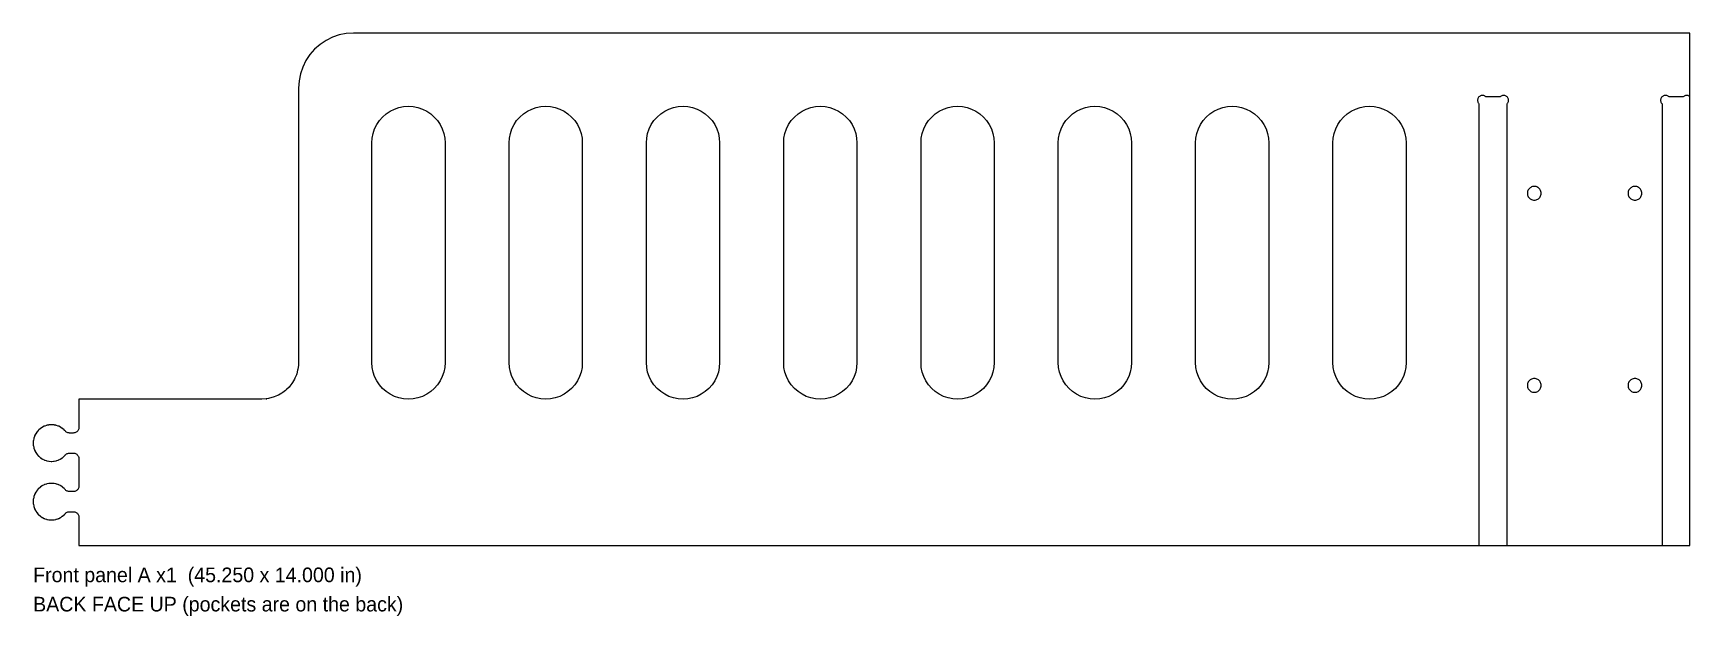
# Model space of a CAD drawing. Header units: inches. Extents: x 0 to 45.2, y -1.9 to 14.
import ezdxf

# ---------------------------------------------------------------- set-up
doc = ezdxf.new("R2010")
doc.units = ezdxf.units.IN
doc.header["$MEASUREMENT"] = 0
for name, color, linetype in [('CUT_INSIDE', 5, 'Continuous'), ('CUT_OUTSIDE', 1, 'Continuous'), ('LABEL', 3, 'Continuous'), ('POCKET_0.375', 4, 'Continuous'), ('POCKET_0.500', 4, 'Continuous')]:
    doc.layers.add(name, color=color, linetype=linetype)

msp = doc.modelspace()

# ---------------------------------------------------------------- linework, layer by layer
at = {"layer": 'CUT_INSIDE'}
for points in [[(11.216, 4.741), (11.174, 4.617), (11.116, 4.5), (11.043, 4.391), (10.957, 4.293), (10.858, 4.207), (10.75, 4.134), (10.632, 4.076), (10.508, 4.034), (10.38, 4.009), (10.25, 4), (10.119, 4.009), (9.991, 4.034), (9.867, 4.076), (9.75, 4.134), (9.641, 4.207), (9.543, 4.293), (9.456, 4.391), (9.384, 4.5), (9.326, 4.617), (9.284, 4.741), (9.258, 4.869), (9.25, 5), (9.25, 11), (9.258, 11.131), (9.284, 11.259), (9.326, 11.383), (9.384, 11.5), (9.456, 11.609), (9.543, 11.707), (9.641, 11.793), (9.75, 11.866), (9.867, 11.924), (9.991, 11.966), (10.119, 11.991), (10.25, 12), (10.38, 11.991), (10.508, 11.966), (10.632, 11.924), (10.75, 11.866), (10.858, 11.793), (10.957, 11.707), (11.043, 11.609), (11.116, 11.5), (11.174, 11.383), (11.216, 11.259), (11.241, 11.131), (11.25, 11), (11.25, 5), (11.241, 4.869)], [(14.966, 4.741), (14.924, 4.617), (14.866, 4.5), (14.793, 4.391), (14.707, 4.293), (14.608, 4.207), (14.5, 4.134), (14.382, 4.076), (14.258, 4.034), (14.13, 4.009), (14, 4), (13.869, 4.009), (13.741, 4.034), (13.617, 4.076), (13.5, 4.134), (13.391, 4.207), (13.293, 4.293), (13.206, 4.391), (13.134, 4.5), (13.076, 4.617), (13.034, 4.741), (13.008, 4.869), (13, 5), (13, 11), (13.008, 11.131), (13.034, 11.259), (13.076, 11.383), (13.134, 11.5), (13.206, 11.609), (13.293, 11.707), (13.391, 11.793), (13.5, 11.866), (13.617, 11.924), (13.741, 11.966), (13.869, 11.991), (14, 12), (14.13, 11.991), (14.258, 11.966), (14.382, 11.924), (14.5, 11.866), (14.608, 11.793), (14.707, 11.707), (14.793, 11.609), (14.866, 11.5), (14.924, 11.383), (14.966, 11.259), (14.991, 11.131), (15, 11), (15, 5), (14.991, 4.869)], [(18.716, 4.741), (18.674, 4.617), (18.616, 4.5), (18.543, 4.391), (18.457, 4.293), (18.358, 4.207), (18.25, 4.134), (18.132, 4.076), (18.008, 4.034), (17.88, 4.009), (17.75, 4), (17.619, 4.009), (17.491, 4.034), (17.367, 4.076), (17.25, 4.134), (17.141, 4.207), (17.043, 4.293), (16.956, 4.391), (16.884, 4.5), (16.826, 4.617), (16.784, 4.741), (16.758, 4.869), (16.75, 5), (16.75, 11), (16.758, 11.131), (16.784, 11.259), (16.826, 11.383), (16.884, 11.5), (16.956, 11.609), (17.043, 11.707), (17.141, 11.793), (17.25, 11.866), (17.367, 11.924), (17.491, 11.966), (17.619, 11.991), (17.75, 12), (17.88, 11.991), (18.008, 11.966), (18.132, 11.924), (18.25, 11.866), (18.358, 11.793), (18.457, 11.707), (18.543, 11.609), (18.616, 11.5), (18.674, 11.383), (18.716, 11.259), (18.741, 11.131), (18.75, 11), (18.75, 5), (18.741, 4.869)], [(22.466, 4.741), (22.424, 4.617), (22.366, 4.5), (22.293, 4.391), (22.207, 4.293), (22.108, 4.207), (22, 4.134), (21.882, 4.076), (21.758, 4.034), (21.63, 4.009), (21.5, 4), (21.369, 4.009), (21.241, 4.034), (21.117, 4.076), (21, 4.134), (20.891, 4.207), (20.793, 4.293), (20.706, 4.391), (20.634, 4.5), (20.576, 4.617), (20.534, 4.741), (20.508, 4.869), (20.5, 5), (20.5, 11), (20.508, 11.131), (20.534, 11.259), (20.576, 11.383), (20.634, 11.5), (20.706, 11.609), (20.793, 11.707), (20.891, 11.793), (21, 11.866), (21.117, 11.924), (21.241, 11.966), (21.369, 11.991), (21.5, 12), (21.63, 11.991), (21.758, 11.966), (21.882, 11.924), (22, 11.866), (22.108, 11.793), (22.207, 11.707), (22.293, 11.609), (22.366, 11.5), (22.424, 11.383), (22.466, 11.259), (22.491, 11.131), (22.5, 11), (22.5, 5), (22.491, 4.869)], [(26.216, 4.741), (26.174, 4.617), (26.116, 4.5), (26.043, 4.391), (25.957, 4.293), (25.858, 4.207), (25.75, 4.134), (25.632, 4.076), (25.508, 4.034), (25.38, 4.009), (25.25, 4), (25.119, 4.009), (24.991, 4.034), (24.867, 4.076), (24.75, 4.134), (24.641, 4.207), (24.543, 4.293), (24.456, 4.391), (24.384, 4.5), (24.326, 4.617), (24.284, 4.741), (24.258, 4.869), (24.25, 5), (24.25, 11), (24.258, 11.131), (24.284, 11.259), (24.326, 11.383), (24.384, 11.5), (24.456, 11.609), (24.543, 11.707), (24.641, 11.793), (24.75, 11.866), (24.867, 11.924), (24.991, 11.966), (25.119, 11.991), (25.25, 12), (25.38, 11.991), (25.508, 11.966), (25.632, 11.924), (25.75, 11.866), (25.858, 11.793), (25.957, 11.707), (26.043, 11.609), (26.116, 11.5), (26.174, 11.383), (26.216, 11.259), (26.241, 11.131), (26.25, 11), (26.25, 5), (26.241, 4.869)], [(29.966, 4.741), (29.924, 4.617), (29.866, 4.5), (29.793, 4.391), (29.707, 4.293), (29.608, 4.207), (29.5, 4.134), (29.382, 4.076), (29.258, 4.034), (29.13, 4.009), (29, 4), (28.869, 4.009), (28.741, 4.034), (28.617, 4.076), (28.5, 4.134), (28.391, 4.207), (28.293, 4.293), (28.206, 4.391), (28.134, 4.5), (28.076, 4.617), (28.034, 4.741), (28.008, 4.869), (28, 5), (28, 11), (28.008, 11.131), (28.034, 11.259), (28.076, 11.383), (28.134, 11.5), (28.206, 11.609), (28.293, 11.707), (28.391, 11.793), (28.5, 11.866), (28.617, 11.924), (28.741, 11.966), (28.869, 11.991), (29, 12), (29.13, 11.991), (29.258, 11.966), (29.382, 11.924), (29.5, 11.866), (29.608, 11.793), (29.707, 11.707), (29.793, 11.609), (29.866, 11.5), (29.924, 11.383), (29.966, 11.259), (29.991, 11.131), (30, 11), (30, 5), (29.991, 4.869)], [(33.716, 4.741), (33.674, 4.617), (33.616, 4.5), (33.543, 4.391), (33.457, 4.293), (33.358, 4.207), (33.25, 4.134), (33.132, 4.076), (33.008, 4.034), (32.88, 4.009), (32.75, 4), (32.619, 4.009), (32.491, 4.034), (32.367, 4.076), (32.25, 4.134), (32.141, 4.207), (32.043, 4.293), (31.956, 4.391), (31.884, 4.5), (31.826, 4.617), (31.784, 4.741), (31.758, 4.869), (31.75, 5), (31.75, 11), (31.758, 11.131), (31.784, 11.259), (31.826, 11.383), (31.884, 11.5), (31.956, 11.609), (32.043, 11.707), (32.141, 11.793), (32.25, 11.866), (32.367, 11.924), (32.491, 11.966), (32.619, 11.991), (32.75, 12), (32.88, 11.991), (33.008, 11.966), (33.132, 11.924), (33.25, 11.866), (33.358, 11.793), (33.457, 11.707), (33.543, 11.609), (33.616, 11.5), (33.674, 11.383), (33.716, 11.259), (33.741, 11.131), (33.75, 11), (33.75, 5), (33.741, 4.869)], [(37.466, 4.741), (37.424, 4.617), (37.366, 4.5), (37.293, 4.391), (37.207, 4.293), (37.108, 4.207), (37, 4.134), (36.882, 4.076), (36.758, 4.034), (36.63, 4.009), (36.5, 4), (36.369, 4.009), (36.241, 4.034), (36.117, 4.076), (36, 4.134), (35.891, 4.207), (35.793, 4.293), (35.706, 4.391), (35.634, 4.5), (35.576, 4.617), (35.534, 4.741), (35.508, 4.869), (35.5, 5), (35.5, 11), (35.508, 11.131), (35.534, 11.259), (35.576, 11.383), (35.634, 11.5), (35.706, 11.609), (35.793, 11.707), (35.891, 11.793), (36, 11.866), (36.117, 11.924), (36.241, 11.966), (36.369, 11.991), (36.5, 12), (36.63, 11.991), (36.758, 11.966), (36.882, 11.924), (37, 11.866), (37.108, 11.793), (37.207, 11.707), (37.293, 11.609), (37.366, 11.5), (37.424, 11.383), (37.466, 11.259), (37.491, 11.131), (37.5, 11), (37.5, 5), (37.491, 4.869)]]:
    msp.add_lwpolyline(points, close=True, dxfattribs=at)
at = {"layer": 'CUT_OUTSIDE'}
msp.add_lwpolyline([(1.25, 4), (1.25, 3.995), (1.25, 3.23), (1.248, 3.21), (1.244, 3.19), (1.238, 3.171), (1.229, 3.152), (1.218, 3.136), (1.204, 3.12), (1.189, 3.107), (1.172, 3.096), (1.154, 3.087), (1.135, 3.08), (1.115, 3.076), (1.095, 3.075), (0.998, 3.075), (0.989, 3.075), (0.983, 3.076), (0.965, 3.078), (0.946, 3.082), (0.929, 3.089), (0.912, 3.098), (0.896, 3.109), (0.882, 3.121), (0.88, 3.124), (0.873, 3.131), (0.858, 3.148), (0.857, 3.149), (0.856, 3.15), (0.855, 3.152), (0.851, 3.155), (0.85, 3.157), (0.849, 3.157), (0.847, 3.159), (0.81, 3.191), (0.808, 3.193), (0.808, 3.194), (0.806, 3.195), (0.802, 3.198), (0.8, 3.199), (0.799, 3.2), (0.797, 3.201), (0.756, 3.229), (0.754, 3.23), (0.754, 3.23), (0.751, 3.232), (0.748, 3.234), (0.745, 3.235), (0.745, 3.235), (0.743, 3.237), (0.698, 3.258), (0.696, 3.259), (0.695, 3.26), (0.693, 3.261), (0.689, 3.262), (0.687, 3.263), (0.686, 3.264), (0.683, 3.265), (0.637, 3.28), (0.634, 3.281), (0.634, 3.281), (0.631, 3.282), (0.627, 3.283), (0.624, 3.284), (0.624, 3.284), (0.621, 3.285), (0.573, 3.294), (0.57, 3.295), (0.57, 3.295), (0.567, 3.295), (0.563, 3.296), (0.56, 3.296), (0.559, 3.296), (0.557, 3.296), (0.508, 3.299), (0.505, 3.3), (0.504, 3.3), (0.502, 3.3), (0.498, 3.3), (0.495, 3.3), (0.494, 3.3), (0.492, 3.299), (0.442, 3.296), (0.44, 3.296), (0.439, 3.296), (0.437, 3.296), (0.432, 3.295), (0.43, 3.295), (0.429, 3.295), (0.427, 3.294), (0.378, 3.285), (0.376, 3.284), (0.375, 3.284), (0.372, 3.283), (0.368, 3.282), (0.366, 3.281), (0.365, 3.281), (0.363, 3.28), (0.316, 3.265), (0.313, 3.264), (0.313, 3.263), (0.31, 3.262), (0.306, 3.261), (0.304, 3.26), (0.303, 3.259), (0.301, 3.258), (0.257, 3.237), (0.255, 3.235), (0.254, 3.235), (0.252, 3.234), (0.248, 3.232), (0.246, 3.23), (0.245, 3.23), (0.243, 3.229), (0.202, 3.201), (0.2, 3.2), (0.199, 3.199), (0.197, 3.198), (0.194, 3.195), (0.192, 3.194), (0.191, 3.193), (0.189, 3.191), (0.152, 3.159), (0.15, 3.157), (0.15, 3.157), (0.148, 3.155), (0.145, 3.152), (0.143, 3.15), (0.143, 3.149), (0.141, 3.148), (0.108, 3.11), (0.107, 3.108), (0.106, 3.108), (0.105, 3.106), (0.102, 3.102), (0.1, 3.1), (0.1, 3.1), (0.099, 3.098), (0.071, 3.057), (0.07, 3.055), (0.069, 3.054), (0.068, 3.052), (0.066, 3.048), (0.065, 3.046), (0.064, 3.045), (0.063, 3.043), (0.041, 2.998), (0.04, 2.996), (0.04, 2.996), (0.039, 2.993), (0.037, 2.989), (0.036, 2.987), (0.036, 2.986), (0.035, 2.984), (0.019, 2.937), (0.018, 2.935), (0.018, 2.934), (0.018, 2.931), (0.016, 2.927), (0.016, 2.925), (0.016, 2.924), (0.015, 2.922), (0.006, 2.873), (0.005, 2.871), (0.005, 2.87), (0.005, 2.867), (0.004, 2.863), (0.004, 2.861), (0.004, 2.86), (0.003, 2.857), (0, 2.808), (0, 2.805), (0, 2.805), (0, 2.802), (0, 2.798), (0, 2.795), (0, 2.795), (0, 2.792), (0.003, 2.743), (0.004, 2.74), (0.004, 2.739), (0.004, 2.737), (0.005, 2.733), (0.005, 2.73), (0.005, 2.729), (0.006, 2.727), (0.015, 2.678), (0.016, 2.676), (0.016, 2.675), (0.016, 2.673), (0.018, 2.669), (0.018, 2.666), (0.018, 2.665), (0.019, 2.663), (0.035, 2.616), (0.036, 2.614), (0.036, 2.613), (0.037, 2.611), (0.039, 2.607), (0.04, 2.604), (0.04, 2.604), (0.041, 2.602), (0.063, 2.557), (0.064, 2.555), (0.065, 2.554), (0.066, 2.552), (0.068, 2.548), (0.069, 2.546), (0.07, 2.545), (0.071, 2.543), (0.099, 2.502), (0.1, 2.5), (0.1, 2.5), (0.102, 2.498), (0.105, 2.494), (0.106, 2.492), (0.107, 2.492), (0.108, 2.49), (0.141, 2.452), (0.143, 2.451), (0.143, 2.45), (0.145, 2.448), (0.148, 2.445), (0.15, 2.443), (0.15, 2.443), (0.152, 2.441), (0.189, 2.409), (0.191, 2.407), (0.192, 2.406), (0.194, 2.405), (0.197, 2.402), (0.199, 2.401), (0.2, 2.4), (0.202, 2.399), (0.243, 2.371), (0.245, 2.37), (0.246, 2.37), (0.248, 2.368), (0.252, 2.366), (0.254, 2.365), (0.255, 2.365), (0.257, 2.363), (0.301, 2.342), (0.303, 2.341), (0.304, 2.34), (0.306, 2.339), (0.31, 2.338), (0.313, 2.337), (0.313, 2.336), (0.316, 2.335), (0.363, 2.32), (0.365, 2.319), (0.366, 2.319), (0.368, 2.318), (0.372, 2.317), (0.375, 2.316), (0.376, 2.316), (0.378, 2.315), (0.427, 2.306), (0.429, 2.305), (0.43, 2.305), (0.432, 2.305), (0.437, 2.304), (0.439, 2.304), (0.44, 2.304), (0.442, 2.304), (0.492, 2.301), (0.494, 2.3), (0.495, 2.3), (0.498, 2.3), (0.502, 2.3), (0.504, 2.3), (0.505, 2.3), (0.508, 2.301), (0.557, 2.304), (0.559, 2.304), (0.56, 2.304), (0.563, 2.304), (0.567, 2.305), (0.57, 2.305), (0.57, 2.305), (0.573, 2.306), (0.621, 2.315), (0.624, 2.316), (0.624, 2.316), (0.627, 2.317), (0.631, 2.318), (0.634, 2.319), (0.634, 2.319), (0.637, 2.32), (0.683, 2.335), (0.686, 2.336), (0.687, 2.337), (0.689, 2.338), (0.693, 2.339), (0.695, 2.34), (0.696, 2.341), (0.698, 2.342), (0.743, 2.363), (0.745, 2.365), (0.745, 2.365), (0.748, 2.366), (0.751, 2.368), (0.754, 2.37), (0.754, 2.37), (0.756, 2.371), (0.797, 2.399), (0.799, 2.4), (0.8, 2.401), (0.802, 2.402), (0.806, 2.405), (0.808, 2.406), (0.808, 2.407), (0.81, 2.409), (0.847, 2.441), (0.849, 2.443), (0.85, 2.443), (0.851, 2.445), (0.855, 2.448), (0.856, 2.45), (0.857, 2.451), (0.858, 2.452), (0.872, 2.468), (0.878, 2.475), (0.882, 2.479), (0.896, 2.491), (0.912, 2.502), (0.928, 2.511), (0.946, 2.518), (0.964, 2.522), (0.983, 2.524), (0.987, 2.525), (0.996, 2.525), (1.095, 2.525), (1.115, 2.524), (1.135, 2.52), (1.154, 2.513), (1.172, 2.504), (1.189, 2.493), (1.204, 2.48), (1.218, 2.464), (1.229, 2.447), (1.238, 2.429), (1.244, 2.41), (1.248, 2.39), (1.25, 2.37), (1.25, 1.63), (1.248, 1.61), (1.244, 1.59), (1.238, 1.571), (1.229, 1.553), (1.218, 1.536), (1.204, 1.52), (1.189, 1.507), (1.172, 1.496), (1.154, 1.487), (1.135, 1.48), (1.115, 1.476), (1.095, 1.475), (0.997, 1.475), (0.988, 1.475), (0.983, 1.476), (0.964, 1.478), (0.946, 1.482), (0.928, 1.489), (0.912, 1.498), (0.896, 1.509), (0.882, 1.521), (0.88, 1.524), (0.873, 1.531), (0.858, 1.548), (0.857, 1.549), (0.856, 1.55), (0.855, 1.552), (0.851, 1.555), (0.85, 1.557), (0.849, 1.557), (0.847, 1.559), (0.81, 1.591), (0.808, 1.593), (0.808, 1.594), (0.806, 1.595), (0.802, 1.598), (0.8, 1.599), (0.799, 1.6), (0.797, 1.601), (0.756, 1.629), (0.754, 1.63), (0.754, 1.63), (0.751, 1.632), (0.748, 1.634), (0.745, 1.635), (0.745, 1.635), (0.743, 1.637), (0.698, 1.658), (0.696, 1.659), (0.695, 1.66), (0.693, 1.661), (0.689, 1.662), (0.687, 1.663), (0.686, 1.664), (0.683, 1.665), (0.637, 1.68), (0.634, 1.681), (0.634, 1.681), (0.631, 1.682), (0.627, 1.683), (0.624, 1.684), (0.624, 1.684), (0.621, 1.685), (0.573, 1.694), (0.57, 1.695), (0.57, 1.695), (0.567, 1.695), (0.563, 1.696), (0.56, 1.696), (0.559, 1.696), (0.557, 1.696), (0.508, 1.699), (0.505, 1.7), (0.504, 1.7), (0.502, 1.7), (0.498, 1.7), (0.495, 1.7), (0.494, 1.7), (0.492, 1.699), (0.442, 1.696), (0.44, 1.696), (0.439, 1.696), (0.437, 1.696), (0.432, 1.695), (0.43, 1.695), (0.429, 1.695), (0.427, 1.694), (0.378, 1.685), (0.376, 1.684), (0.375, 1.684), (0.372, 1.683), (0.368, 1.682), (0.366, 1.681), (0.365, 1.681), (0.363, 1.68), (0.316, 1.665), (0.313, 1.664), (0.313, 1.663), (0.31, 1.662), (0.306, 1.661), (0.304, 1.66), (0.303, 1.659), (0.301, 1.658), (0.257, 1.637), (0.255, 1.635), (0.254, 1.635), (0.252, 1.634), (0.248, 1.632), (0.246, 1.63), (0.245, 1.63), (0.243, 1.629), (0.202, 1.601), (0.2, 1.6), (0.199, 1.599), (0.197, 1.598), (0.194, 1.595), (0.192, 1.594), (0.191, 1.593), (0.189, 1.591), (0.152, 1.559), (0.15, 1.557), (0.15, 1.557), (0.148, 1.555), (0.145, 1.552), (0.143, 1.55), (0.143, 1.549), (0.141, 1.548), (0.108, 1.51), (0.107, 1.508), (0.106, 1.508), (0.105, 1.506), (0.102, 1.502), (0.1, 1.5), (0.1, 1.5), (0.099, 1.498), (0.071, 1.457), (0.07, 1.455), (0.069, 1.454), (0.068, 1.452), (0.066, 1.448), (0.065, 1.446), (0.064, 1.445), (0.063, 1.443), (0.041, 1.398), (0.04, 1.396), (0.04, 1.396), (0.039, 1.393), (0.037, 1.389), (0.036, 1.387), (0.036, 1.386), (0.035, 1.384), (0.019, 1.337), (0.018, 1.335), (0.018, 1.334), (0.018, 1.331), (0.016, 1.327), (0.016, 1.325), (0.016, 1.324), (0.015, 1.322), (0.006, 1.273), (0.005, 1.271), (0.005, 1.27), (0.005, 1.267), (0.004, 1.263), (0.004, 1.261), (0.004, 1.26), (0.003, 1.257), (0, 1.208), (0, 1.205), (0, 1.205), (0, 1.202), (0, 1.198), (0, 1.195), (0, 1.195), (0, 1.192), (0.003, 1.143), (0.004, 1.14), (0.004, 1.139), (0.004, 1.137), (0.005, 1.133), (0.005, 1.13), (0.005, 1.129), (0.006, 1.127), (0.015, 1.078), (0.016, 1.076), (0.016, 1.075), (0.016, 1.073), (0.018, 1.069), (0.018, 1.066), (0.018, 1.065), (0.019, 1.063), (0.035, 1.016), (0.036, 1.014), (0.036, 1.013), (0.037, 1.011), (0.039, 1.007), (0.04, 1.004), (0.04, 1.004), (0.041, 1.002), (0.063, 0.957), (0.064, 0.955), (0.065, 0.954), (0.066, 0.952), (0.068, 0.948), (0.069, 0.946), (0.07, 0.945), (0.071, 0.943), (0.099, 0.902), (0.1, 0.9), (0.1, 0.9), (0.102, 0.898), (0.105, 0.894), (0.106, 0.892), (0.107, 0.892), (0.108, 0.89), (0.141, 0.852), (0.143, 0.851), (0.143, 0.85), (0.145, 0.848), (0.148, 0.845), (0.15, 0.843), (0.15, 0.843), (0.152, 0.841), (0.189, 0.809), (0.191, 0.807), (0.192, 0.806), (0.194, 0.805), (0.197, 0.802), (0.199, 0.801), (0.2, 0.8), (0.202, 0.799), (0.243, 0.771), (0.245, 0.77), (0.246, 0.77), (0.248, 0.768), (0.252, 0.766), (0.254, 0.765), (0.255, 0.765), (0.257, 0.763), (0.301, 0.742), (0.303, 0.741), (0.304, 0.74), (0.306, 0.739), (0.31, 0.738), (0.313, 0.737), (0.313, 0.736), (0.316, 0.735), (0.363, 0.72), (0.365, 0.719), (0.366, 0.719), (0.368, 0.718), (0.372, 0.717), (0.375, 0.716), (0.376, 0.716), (0.378, 0.715), (0.427, 0.706), (0.429, 0.705), (0.43, 0.705), (0.432, 0.705), (0.437, 0.704), (0.439, 0.704), (0.44, 0.704), (0.442, 0.704), (0.492, 0.701), (0.494, 0.7), (0.495, 0.7), (0.498, 0.7), (0.502, 0.7), (0.504, 0.7), (0.505, 0.7), (0.508, 0.701), (0.557, 0.704), (0.559, 0.704), (0.56, 0.704), (0.563, 0.704), (0.567, 0.705), (0.57, 0.705), (0.57, 0.705), (0.573, 0.706), (0.621, 0.715), (0.624, 0.716), (0.624, 0.716), (0.627, 0.717), (0.631, 0.718), (0.634, 0.719), (0.634, 0.719), (0.637, 0.72), (0.683, 0.735), (0.686, 0.736), (0.687, 0.737), (0.689, 0.738), (0.693, 0.739), (0.695, 0.74), (0.696, 0.741), (0.698, 0.742), (0.743, 0.763), (0.745, 0.765), (0.745, 0.765), (0.748, 0.766), (0.751, 0.768), (0.754, 0.77), (0.754, 0.77), (0.756, 0.771), (0.797, 0.799), (0.799, 0.8), (0.8, 0.801), (0.802, 0.802), (0.806, 0.805), (0.808, 0.806), (0.808, 0.807), (0.81, 0.809), (0.847, 0.841), (0.849, 0.843), (0.85, 0.843), (0.851, 0.845), (0.855, 0.848), (0.856, 0.85), (0.857, 0.851), (0.858, 0.852), (0.872, 0.868), (0.878, 0.875), (0.882, 0.879), (0.896, 0.891), (0.912, 0.902), (0.928, 0.911), (0.946, 0.918), (0.964, 0.922), (0.983, 0.924), (0.987, 0.925), (0.996, 0.925), (1.095, 0.925), (1.115, 0.924), (1.135, 0.92), (1.154, 0.913), (1.172, 0.904), (1.189, 0.893), (1.204, 0.88), (1.218, 0.864), (1.229, 0.847), (1.238, 0.829), (1.244, 0.81), (1.248, 0.79), (1.25, 0.77), (1.25, 0.005), (1.25, 0), (1.255, 0), (2.25, 0), (45.25, 0), (45.25, 14), (11.25, 14), (8.75, 14), (8.554, 13.987), (8.361, 13.949), (8.176, 13.886), (8, 13.799), (7.837, 13.69), (7.689, 13.561), (7.56, 13.413), (7.451, 13.25), (7.364, 13.074), (7.301, 12.888), (7.263, 12.696), (7.25, 12.5), (7.25, 5.025), (7.248, 4.976), (7.244, 4.918), (7.232, 4.821), (7.225, 4.789), (7.2, 4.695), (7.189, 4.664), (7.152, 4.573), (7.137, 4.544), (7.088, 4.459), (7.07, 4.432), (7.011, 4.354), (6.989, 4.33), (6.92, 4.261), (6.895, 4.239), (6.818, 4.179), (6.79, 4.161), (6.706, 4.112), (6.676, 4.098), (6.586, 4.06), (6.555, 4.05), (6.46, 4.024), (6.428, 4.018), (6.367, 4.01), (6.387, 4.01), (6.38, 4.009), (6.25, 4), (2.25, 4), (1.255, 4)], close=True, dxfattribs=at)
at = {"layer": 'POCKET_0.375'}
for points in [[(40.26, 12.069), (40.271, 12.082), (40.281, 12.097), (40.289, 12.113), (40.295, 12.13), (40.298, 12.147), (40.299, 12.165), (40.298, 12.182), (40.295, 12.199), (40.289, 12.216), (40.281, 12.232), (40.271, 12.247), (40.26, 12.26), (40.246, 12.272), (40.232, 12.281), (40.216, 12.289), (40.199, 12.295), (40.182, 12.298), (40.164, 12.3), (40.147, 12.298), (40.129, 12.295), (40.113, 12.289), (40.097, 12.281), (40.082, 12.272), (40.069, 12.26), (39.681, 12.26), (39.667, 12.272), (39.653, 12.281), (39.637, 12.289), (39.62, 12.295), (39.603, 12.298), (39.585, 12.3), (39.568, 12.298), (39.55, 12.295), (39.533, 12.289), (39.518, 12.281), (39.503, 12.272), (39.49, 12.26), (39.478, 12.247), (39.468, 12.232), (39.46, 12.216), (39.455, 12.199), (39.451, 12.182), (39.45, 12.165), (39.451, 12.147), (39.455, 12.13), (39.46, 12.113), (39.468, 12.097), (39.478, 12.082), (39.49, 12.069), (39.49, 0), (40.26, 0)], [(45.246, 12.272), (45.232, 12.281), (45.216, 12.289), (45.199, 12.295), (45.182, 12.298), (45.164, 12.3), (45.147, 12.298), (45.129, 12.295), (45.113, 12.289), (45.097, 12.281), (45.082, 12.272), (45.069, 12.26), (44.681, 12.26), (44.667, 12.272), (44.653, 12.281), (44.637, 12.289), (44.62, 12.295), (44.603, 12.298), (44.585, 12.3), (44.568, 12.298), (44.55, 12.295), (44.533, 12.289), (44.518, 12.281), (44.503, 12.272), (44.49, 12.26), (44.478, 12.247), (44.468, 12.232), (44.46, 12.216), (44.455, 12.199), (44.451, 12.182), (44.45, 12.165), (44.451, 12.147), (44.455, 12.13), (44.46, 12.113), (44.468, 12.097), (44.478, 12.082), (44.49, 12.069), (44.49, 0), (45.25, 0), (45.25, 12.269)]]:
    msp.add_lwpolyline(points, close=True, dxfattribs=at)
at = {"layer": 'POCKET_0.500'}
for points in [[(40.812, 9.625), (40.814, 9.601), (40.819, 9.576), (40.826, 9.553), (40.837, 9.531), (40.851, 9.511), (40.867, 9.492), (40.886, 9.476), (40.906, 9.463), (40.928, 9.452), (40.951, 9.444), (40.975, 9.439), (41, 9.438), (41.024, 9.439), (41.048, 9.444), (41.071, 9.452), (41.093, 9.463), (41.114, 9.476), (41.132, 9.492), (41.148, 9.511), (41.162, 9.531), (41.173, 9.553), (41.181, 9.576), (41.186, 9.601), (41.187, 9.625), (41.186, 9.649), (41.181, 9.674), (41.173, 9.697), (41.162, 9.719), (41.148, 9.739), (41.132, 9.758), (41.114, 9.774), (41.093, 9.787), (41.071, 9.798), (41.048, 9.806), (41.024, 9.811), (41, 9.812), (40.975, 9.811), (40.951, 9.806), (40.928, 9.798), (40.906, 9.787), (40.886, 9.774), (40.867, 9.758), (40.851, 9.739), (40.837, 9.719), (40.826, 9.697), (40.819, 9.674), (40.814, 9.649)], [(43.562, 9.625), (43.564, 9.601), (43.569, 9.576), (43.576, 9.553), (43.587, 9.531), (43.601, 9.511), (43.617, 9.492), (43.636, 9.476), (43.656, 9.463), (43.678, 9.452), (43.701, 9.444), (43.725, 9.439), (43.75, 9.438), (43.774, 9.439), (43.798, 9.444), (43.821, 9.452), (43.843, 9.463), (43.864, 9.476), (43.882, 9.492), (43.898, 9.511), (43.912, 9.531), (43.923, 9.553), (43.931, 9.576), (43.936, 9.601), (43.937, 9.625), (43.936, 9.649), (43.931, 9.674), (43.923, 9.697), (43.912, 9.719), (43.898, 9.739), (43.882, 9.758), (43.864, 9.774), (43.843, 9.787), (43.821, 9.798), (43.798, 9.806), (43.774, 9.811), (43.75, 9.812), (43.725, 9.811), (43.701, 9.806), (43.678, 9.798), (43.656, 9.787), (43.636, 9.774), (43.617, 9.758), (43.601, 9.739), (43.587, 9.719), (43.576, 9.697), (43.569, 9.674), (43.564, 9.649)], [(40.812, 4.375), (40.814, 4.351), (40.819, 4.326), (40.826, 4.303), (40.837, 4.281), (40.851, 4.261), (40.867, 4.242), (40.886, 4.226), (40.906, 4.213), (40.928, 4.202), (40.951, 4.194), (40.975, 4.189), (41, 4.188), (41.024, 4.189), (41.048, 4.194), (41.071, 4.202), (41.093, 4.213), (41.114, 4.226), (41.132, 4.242), (41.148, 4.261), (41.162, 4.281), (41.173, 4.303), (41.181, 4.326), (41.186, 4.351), (41.187, 4.375), (41.186, 4.399), (41.181, 4.424), (41.173, 4.447), (41.162, 4.469), (41.148, 4.489), (41.132, 4.508), (41.114, 4.524), (41.093, 4.537), (41.071, 4.548), (41.048, 4.556), (41.024, 4.561), (41, 4.562), (40.975, 4.561), (40.951, 4.556), (40.928, 4.548), (40.906, 4.537), (40.886, 4.524), (40.867, 4.508), (40.851, 4.489), (40.837, 4.469), (40.826, 4.447), (40.819, 4.424), (40.814, 4.399)], [(43.562, 4.375), (43.564, 4.351), (43.569, 4.326), (43.576, 4.303), (43.587, 4.281), (43.601, 4.261), (43.617, 4.242), (43.636, 4.226), (43.656, 4.213), (43.678, 4.202), (43.701, 4.194), (43.725, 4.189), (43.75, 4.188), (43.774, 4.189), (43.798, 4.194), (43.821, 4.202), (43.843, 4.213), (43.864, 4.226), (43.882, 4.242), (43.898, 4.261), (43.912, 4.281), (43.923, 4.303), (43.931, 4.326), (43.936, 4.351), (43.937, 4.375), (43.936, 4.399), (43.931, 4.424), (43.923, 4.447), (43.912, 4.469), (43.898, 4.489), (43.882, 4.508), (43.864, 4.524), (43.843, 4.537), (43.821, 4.548), (43.798, 4.556), (43.774, 4.561), (43.75, 4.562), (43.725, 4.561), (43.701, 4.556), (43.678, 4.548), (43.656, 4.537), (43.636, 4.524), (43.617, 4.508), (43.601, 4.489), (43.587, 4.469), (43.576, 4.447), (43.569, 4.424), (43.564, 4.399)]]:
    msp.add_lwpolyline(points, close=True, dxfattribs=at)

# ---------------------------------------------------------------- texts
at = {"layer": 'LABEL'}
for s, p in [('Front panel A x1  (45.250 x 14.000 in)', (0, -1)), ('BACK FACE UP (pockets are on the back)', (0, -1.8))]:
    msp.add_text(s, height=0.4, dxfattribs=at).set_placement(p)

doc.saveas('drawing.dxf')
